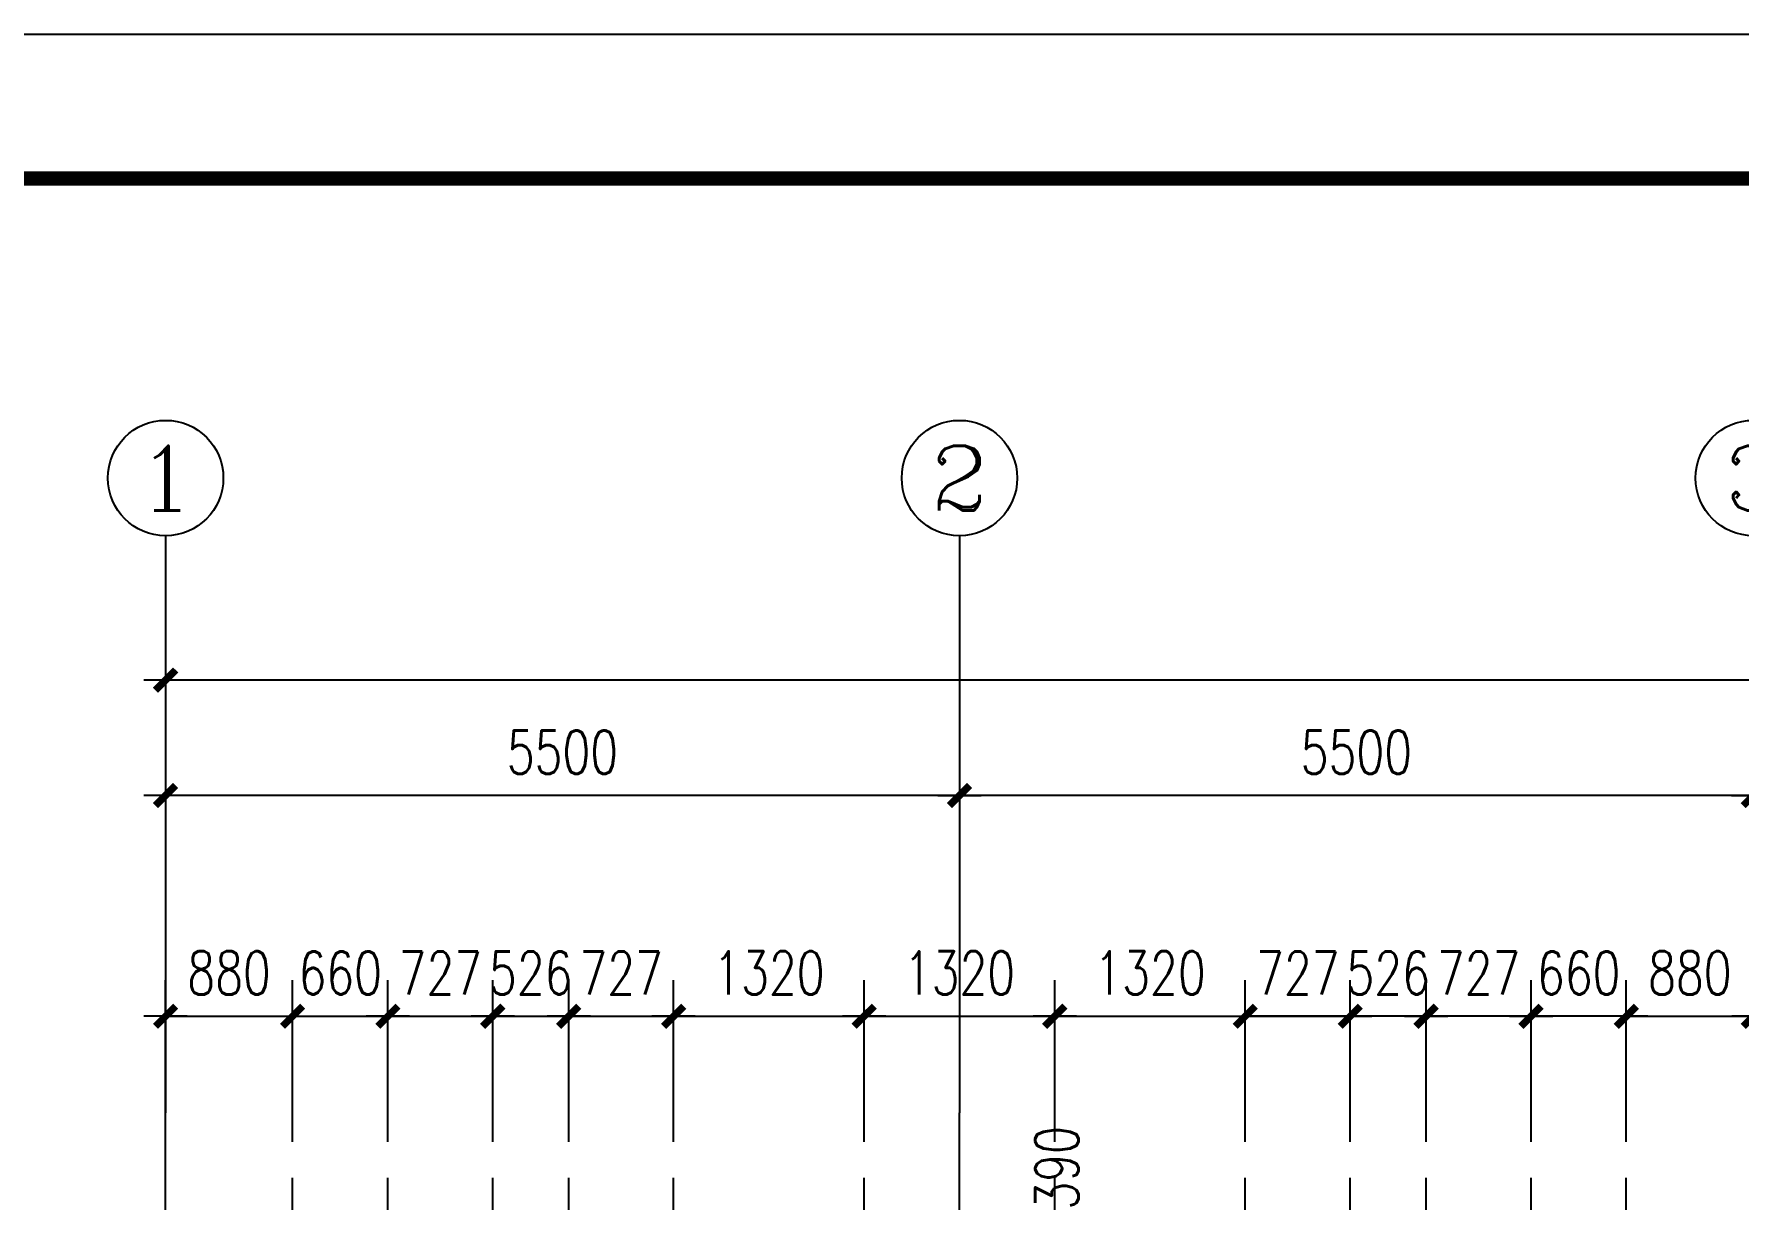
# Model space of a CAD drawing. Extents: x 1427168 to 1936200, y 1176778 to 1377202.
# Drawn here: x 1766842 to 1778653, y 1228603 to 1236683 of the extents above; entities that cross this region are included whole.
import ezdxf
from ezdxf.enums import TextEntityAlignment as Align

# ---------------------------------------------------------------- set-up
doc = ezdxf.new("R2010")
doc.units = 0
doc.header["$LTSCALE"] = 1000
doc.header["$MEASUREMENT"] = 0
doc.linetypes.add('CENTER', pattern=[2, 1.25, -0.25, 0.25, -0.25])
doc.linetypes.add('DOTE', pattern=[2.42, 2, -0.2, 0.02, -0.2])
doc.layers.get('0').update_dxf_attribs({"linetype": 'CONTINUOUS'})
doc.layers.get('DEFPOINTS').update_dxf_attribs({"linetype": 'CONTINUOUS'})
for name, color, linetype in [('AXIS', 3, 'CONTINUOUS'), ('AXIS_TEXT', 7, 'CONTINUOUS'), ('DOTE', 1, 'DOTE'), ('PUB_TITLE', 4, 'CONTINUOUS')]:
    doc.layers.add(name, color=color, linetype=linetype)
doc.styles.add('COMPLEX', font='COMPLEX')
doc.styles.add('DIM_FONT', font='SIMPLEX.shx', dxfattribs={"width": 0.75})
doc.dimstyles.new('AXIS', dxfattribs={"dimtxt": 300, "dimasz": 1, "dimexe": 250, "dimexo": 300, "dimgap": 150, "dimtad": 1, "dimdec": 0, "dimzin": 0, "dimtxsty": 'DIM_FONT', "dimblk": '_DIMX', "dimcen": 0.09, "dimse1": 1, "dimse2": 1, "dimclrt": 7, "dimazin": 3, "dimtfac": 1, "dimtdec": 0, "dimtix": 1, "dimtmove": 0, "dimatfit": 3, "dimtolj": 1, "dimtzin": 0})
doc.dimstyles.new('DIMN', dxfattribs={"dimtxt": 300, "dimasz": 1, "dimexe": 250, "dimexo": 300, "dimgap": 150, "dimtad": 1, "dimdec": 0, "dimzin": 0, "dimtxsty": 'DIM_FONT', "dimblk": '_DIMX', "dimcen": 0.09, "dimclrt": 7, "dimazin": 3, "dimtfac": 1, "dimtdec": 0, "dimtix": 1, "dimtmove": 0, "dimatfit": 3, "dimtolj": 1, "dimtzin": 0})
doc.dimstyles.new('DIMN$0', dxfattribs={"dimscale": 2, "dimtxt": 150, "dimasz": 200, "dimexe": 0, "dimexo": 0, "dimgap": 150, "dimtad": 1, "dimdec": 0, "dimzin": 0, "dimtxsty": 'DIM_FONT', "dimblk": 'OBLIQUE', "dimcen": 0.09, "dimclrd": 3, "dimclre": 3, "dimclrt": 3, "dimazin": 3, "dimtfac": 1, "dimtdec": 0, "dimtix": 1, "dimtmove": 0, "dimatfit": 3, "dimtolj": 1, "dimtzin": 0})

# ---------------------------------------------------------------- blocks, each defined once
blk = doc.blocks.new('_DIMX')
blk.add_line((-150, 0), (150, 0))
at = {"const_width": 50}
blk.add_lwpolyline([(-70, -70), (70, 70)], dxfattribs=at)
blk = doc.blocks.new('*D124')
at = {"layer": 'AXIS', "color": 0}
blk.add_line((1800752, 1232206), (1767754, 1232206), dxfattribs=at)
at = {"layer": 'DEFPOINTS', "color": 0}
for p in [(1767753, 1232206), (1767753, 1229206), (1800753, 1229206)]:
    blk.add_point(p, dxfattribs=at)
at = {"layer": 'AXIS', "color": 0, "rotation": 180}
blk.add_blockref('_DIMX', (1767753, 1232206), dxfattribs=at)
at = {"layer": 'AXIS', "color": 0}
blk.add_blockref('_DIMX', (1800753, 1232206), dxfattribs=at)
at = {"layer": 'AXIS', "color": 7, "insert": (1784253, 1232506), "char_height": 300, "attachment_point": 5, "style": 'DIM_FONT'}
blk.add_mtext('\\A1;33000', dxfattribs=at)
blk = doc.blocks.new('*D122')
at = {"layer": 'AXIS', "color": 0}
blk.add_line((1784252, 1231406), (1778754, 1231406), dxfattribs=at)
at = {"layer": 'DEFPOINTS', "color": 0}
for p in [(1778753, 1231406), (1778753, 1229206), (1784253, 1229206)]:
    blk.add_point(p, dxfattribs=at)
at = {"layer": 'AXIS', "color": 0, "rotation": 180}
blk.add_blockref('_DIMX', (1778753, 1231406), dxfattribs=at)
at = {"layer": 'AXIS', "color": 0}
blk.add_blockref('_DIMX', (1784253, 1231406), dxfattribs=at)
at = {"layer": 'AXIS', "color": 7, "insert": (1781503, 1231706), "char_height": 300, "attachment_point": 5, "style": 'DIM_FONT'}
blk.add_mtext('\\A1;5500', dxfattribs=at)
blk = doc.blocks.new('_AXISO')
blk.add_circle((0, 0), 0.5)
at = {"layer": 'AXIS_TEXT', "style": 'COMPLEX', "width": 1.041667}
blk.add_attdef('A', text='', height=0.56, dxfattribs=at).set_placement((-0.25, -0.28), (0.25, -0.28), align=Align.FIT)
blk = doc.blocks.new('*D132')
at = {"layer": 'AXIS', "color": 0}
blk.add_line((1778752, 1231406), (1773254, 1231406), dxfattribs=at)
at = {"layer": 'DEFPOINTS', "color": 0}
for p in [(1773253, 1231406), (1773253, 1229206), (1778753, 1229206)]:
    blk.add_point(p, dxfattribs=at)
at = {"layer": 'AXIS', "color": 0, "rotation": 180}
blk.add_blockref('_DIMX', (1773253, 1231406), dxfattribs=at)
at = {"layer": 'AXIS', "color": 0}
blk.add_blockref('_DIMX', (1778753, 1231406), dxfattribs=at)
at = {"layer": 'AXIS', "color": 7, "insert": (1776003, 1231706), "char_height": 300, "attachment_point": 5, "style": 'DIM_FONT'}
blk.add_mtext('\\A1;5500', dxfattribs=at)
blk = doc.blocks.new('*D128')
at = {"layer": 'AXIS', "color": 0}
blk.add_line((1773252, 1231406), (1767754, 1231406), dxfattribs=at)
at = {"layer": 'DEFPOINTS', "color": 0}
for p in [(1767753, 1231406), (1767753, 1229206), (1773253, 1229206)]:
    blk.add_point(p, dxfattribs=at)
at = {"layer": 'AXIS', "color": 0, "rotation": 180}
blk.add_blockref('_DIMX', (1767753, 1231406), dxfattribs=at)
at = {"layer": 'AXIS', "color": 0}
blk.add_blockref('_DIMX', (1773253, 1231406), dxfattribs=at)
at = {"layer": 'AXIS', "color": 7, "insert": (1770503, 1231706), "char_height": 300, "attachment_point": 5, "style": 'DIM_FONT'}
blk.add_mtext('\\A1;5500', dxfattribs=at)
blk = doc.blocks.new('*D225')
at = {"layer": 'AXIS', "color": 0}
for p, q in [((1768633, 1229206), (1768633, 1230126)), ((1769293, 1229206), (1769293, 1230126)), ((1768632, 1229876), (1768631, 1229876)), ((1768633, 1229876), (1769293, 1229876)), ((1769294, 1229876), (1769295, 1229876))]:
    blk.add_line(p, q, dxfattribs=at)
at = {"layer": 'DEFPOINTS', "color": 0}
for p in [(1769293, 1229876), (1768633, 1228906), (1769293, 1228906)]:
    blk.add_point(p, dxfattribs=at)
at = {"layer": 'AXIS', "color": 0}
blk.add_blockref('_DIMX', (1768633, 1229876), dxfattribs=at)
at = {"layer": 'AXIS', "color": 0, "rotation": 180}
blk.add_blockref('_DIMX', (1769293, 1229876), dxfattribs=at)
at = {"layer": 'AXIS', "color": 7, "insert": (1768963, 1230176), "char_height": 300, "attachment_point": 5, "style": 'DIM_FONT'}
blk.add_mtext('\\A1;660', dxfattribs=at)
blk = doc.blocks.new('*D226')
at = {"layer": 'AXIS', "color": 0}
for p, q in [((1769293, 1229206), (1769293, 1230126)), ((1770020, 1229206), (1770020, 1230126)), ((1769292, 1229876), (1769291, 1229876)), ((1769293, 1229876), (1770020, 1229876)), ((1770021, 1229876), (1770022, 1229876))]:
    blk.add_line(p, q, dxfattribs=at)
at = {"layer": 'DEFPOINTS', "color": 0}
for p in [(1770020, 1229876), (1769293, 1228906), (1770020, 1228906)]:
    blk.add_point(p, dxfattribs=at)
at = {"layer": 'AXIS', "color": 0}
blk.add_blockref('_DIMX', (1769293, 1229876), dxfattribs=at)
at = {"layer": 'AXIS', "color": 0, "rotation": 180}
blk.add_blockref('_DIMX', (1770020, 1229876), dxfattribs=at)
at = {"layer": 'AXIS', "color": 7, "insert": (1769657, 1230176), "char_height": 300, "attachment_point": 5, "style": 'DIM_FONT'}
blk.add_mtext('\\A1;727', dxfattribs=at)
blk = doc.blocks.new('*D227')
at = {"layer": 'AXIS', "color": 0}
for p, q in [((1770020, 1229206), (1770020, 1230126)), ((1770546, 1229206), (1770546, 1230126)), ((1770019, 1229876), (1770018, 1229876)), ((1770020, 1229876), (1770546, 1229876)), ((1770547, 1229876), (1770548, 1229876))]:
    blk.add_line(p, q, dxfattribs=at)
at = {"layer": 'DEFPOINTS', "color": 0}
for p in [(1770546, 1229876), (1770020, 1228906), (1770546, 1228906)]:
    blk.add_point(p, dxfattribs=at)
at = {"layer": 'AXIS', "color": 0}
blk.add_blockref('_DIMX', (1770020, 1229876), dxfattribs=at)
at = {"layer": 'AXIS', "color": 0, "rotation": 180}
blk.add_blockref('_DIMX', (1770546, 1229876), dxfattribs=at)
at = {"layer": 'AXIS', "color": 7, "insert": (1770283, 1230176), "char_height": 300, "attachment_point": 5, "style": 'DIM_FONT'}
blk.add_mtext('\\A1;526', dxfattribs=at)
blk = doc.blocks.new('*D228')
at = {"layer": 'AXIS', "color": 0}
for p, q in [((1770546, 1229206), (1770546, 1230126)), ((1771273, 1229206), (1771273, 1230126)), ((1770545, 1229876), (1770544, 1229876)), ((1770546, 1229876), (1771273, 1229876)), ((1771274, 1229876), (1771275, 1229876))]:
    blk.add_line(p, q, dxfattribs=at)
at = {"layer": 'DEFPOINTS', "color": 0}
for p in [(1771273, 1229876), (1770546, 1228906), (1771273, 1228906)]:
    blk.add_point(p, dxfattribs=at)
at = {"layer": 'AXIS', "color": 0}
blk.add_blockref('_DIMX', (1770546, 1229876), dxfattribs=at)
at = {"layer": 'AXIS', "color": 0, "rotation": 180}
blk.add_blockref('_DIMX', (1771273, 1229876), dxfattribs=at)
at = {"layer": 'AXIS', "color": 7, "insert": (1770910, 1230176), "char_height": 300, "attachment_point": 5, "style": 'DIM_FONT'}
blk.add_mtext('\\A1;727', dxfattribs=at)
blk = doc.blocks.new('*D232')
at = {"layer": 'AXIS', "color": 0}
for p, q in [((1775233, 1229206), (1775233, 1230126)), ((1775960, 1229206), (1775960, 1230126)), ((1775232, 1229876), (1775231, 1229876)), ((1775233, 1229876), (1775960, 1229876)), ((1775961, 1229876), (1775962, 1229876))]:
    blk.add_line(p, q, dxfattribs=at)
at = {"layer": 'DEFPOINTS', "color": 0}
for p in [(1775960, 1229876), (1775233, 1228906), (1775960, 1228906)]:
    blk.add_point(p, dxfattribs=at)
at = {"layer": 'AXIS', "color": 0}
blk.add_blockref('_DIMX', (1775233, 1229876), dxfattribs=at)
at = {"layer": 'AXIS', "color": 0, "rotation": 180}
blk.add_blockref('_DIMX', (1775960, 1229876), dxfattribs=at)
at = {"layer": 'AXIS', "color": 7, "insert": (1775597, 1230176), "char_height": 300, "attachment_point": 5, "style": 'DIM_FONT'}
blk.add_mtext('\\A1;727', dxfattribs=at)
blk = doc.blocks.new('*D233')
at = {"layer": 'AXIS', "color": 0}
for p, q in [((1777213, 1229196), (1777213, 1230126)), ((1777873, 1229206), (1777873, 1230126)), ((1777212, 1229876), (1777211, 1229876)), ((1777873, 1229876), (1777213, 1229876)), ((1777874, 1229876), (1777875, 1229876))]:
    blk.add_line(p, q, dxfattribs=at)
at = {"layer": 'DEFPOINTS', "color": 0}
for p in [(1777213, 1229876), (1777213, 1228896), (1777873, 1228906)]:
    blk.add_point(p, dxfattribs=at)
at = {"layer": 'AXIS', "color": 0}
blk.add_blockref('_DIMX', (1777213, 1229876), dxfattribs=at)
at = {"layer": 'AXIS', "color": 0, "rotation": 180}
blk.add_blockref('_DIMX', (1777873, 1229876), dxfattribs=at)
at = {"layer": 'AXIS', "color": 7, "insert": (1777543, 1230176), "char_height": 300, "attachment_point": 5, "style": 'DIM_FONT'}
blk.add_mtext('\\A1;660', dxfattribs=at)
blk = doc.blocks.new('*D234')
at = {"layer": 'AXIS', "color": 0}
for p, q in [((1776486, 1229206), (1776486, 1230126)), ((1777213, 1229196), (1777213, 1230126)), ((1776485, 1229876), (1776484, 1229876)), ((1777213, 1229876), (1776486, 1229876)), ((1777214, 1229876), (1777215, 1229876))]:
    blk.add_line(p, q, dxfattribs=at)
at = {"layer": 'DEFPOINTS', "color": 0}
for p in [(1776486, 1229876), (1776486, 1228906), (1777213, 1228896)]:
    blk.add_point(p, dxfattribs=at)
at = {"layer": 'AXIS', "color": 0}
blk.add_blockref('_DIMX', (1776486, 1229876), dxfattribs=at)
at = {"layer": 'AXIS', "color": 0, "rotation": 180}
blk.add_blockref('_DIMX', (1777213, 1229876), dxfattribs=at)
at = {"layer": 'AXIS', "color": 7, "insert": (1776850, 1230176), "char_height": 300, "attachment_point": 5, "style": 'DIM_FONT'}
blk.add_mtext('\\A1;727', dxfattribs=at)
blk = doc.blocks.new('*D235')
at = {"layer": 'AXIS', "color": 0}
for p, q in [((1775960, 1229206), (1775960, 1230126)), ((1776486, 1229206), (1776486, 1230126)), ((1775959, 1229876), (1775958, 1229876)), ((1776486, 1229876), (1775960, 1229876)), ((1776487, 1229876), (1776488, 1229876))]:
    blk.add_line(p, q, dxfattribs=at)
at = {"layer": 'DEFPOINTS', "color": 0}
for p in [(1775960, 1229876), (1775960, 1228906), (1776486, 1228906)]:
    blk.add_point(p, dxfattribs=at)
at = {"layer": 'AXIS', "color": 0}
blk.add_blockref('_DIMX', (1775960, 1229876), dxfattribs=at)
at = {"layer": 'AXIS', "color": 0, "rotation": 180}
blk.add_blockref('_DIMX', (1776486, 1229876), dxfattribs=at)
at = {"layer": 'AXIS', "color": 7, "insert": (1776223, 1230176), "char_height": 300, "attachment_point": 5, "style": 'DIM_FONT'}
blk.add_mtext('\\A1;526', dxfattribs=at)
blk = doc.blocks.new('*D236')
at = {"layer": 'AXIS', "color": 0}
for p, q in [((1775233, 1229206), (1775233, 1230126)), ((1775960, 1229206), (1775960, 1230126)), ((1775232, 1229876), (1775231, 1229876)), ((1775960, 1229876), (1775233, 1229876)), ((1775961, 1229876), (1775962, 1229876))]:
    blk.add_line(p, q, dxfattribs=at)
at = {"layer": 'DEFPOINTS', "color": 0}
for p in [(1775233, 1229876), (1775233, 1228906), (1775960, 1228906)]:
    blk.add_point(p, dxfattribs=at)
at = {"layer": 'AXIS', "color": 0}
blk.add_blockref('_DIMX', (1775233, 1229876), dxfattribs=at)
at = {"layer": 'AXIS', "color": 0, "rotation": 180}
blk.add_blockref('_DIMX', (1775960, 1229876), dxfattribs=at)
at = {"layer": 'AXIS', "color": 7, "insert": (1775597, 1230176), "char_height": 300, "attachment_point": 5, "style": 'DIM_FONT'}
blk.add_mtext('\\A1;727', dxfattribs=at)

msp = doc.modelspace()

# ---------------------------------------------------------------- linework, layer by layer
at = {"layer": 'AXIS'}
for p, q in [((1767753.2, 1233206), (1767753.2, 1229206)), ((1773253.2, 1233206), (1773253.2, 1229206))]:
    msp.add_line(p, q, dxfattribs=at)
at = {"layer": 'DOTE', "linetype": 'CENTER'}
for p, q in [((1767753.2, 1216206), (1767753.2, 1229206)), ((1768633.2, 1217006), (1768633.2, 1229206)), ((1769293.2, 1217006), (1769293.2, 1229206)), ((1770020.2, 1217006), (1770020.2, 1229206)), ((1770546.2, 1217006), (1770546.2, 1229206)), ((1771273.2, 1217006), (1771273.2, 1229206)), ((1772593.2, 1217006), (1772593.2, 1229206)), ((1773253.2, 1216206), (1773253.2, 1229206)), ((1773913.2, 1217006), (1773913.2, 1229206)), ((1775233.2, 1217006), (1775233.2, 1229206)), ((1775960.2, 1217006), (1775960.2, 1229206)), ((1776486.2, 1217006), (1776486.2, 1229206)), ((1777213.2, 1217006), (1777213.2, 1229206)), ((1777873.2, 1217006), (1777873.2, 1229206))]:
    msp.add_line(p, q, dxfattribs=at)
at = {"layer": 'PUB_TITLE'}
msp.add_lwpolyline([(1744921.1, 1177282.9), (1744921.1, 1236682.9), (1829021.1, 1236682.9), (1829021.1, 1177282.9)], close=True, dxfattribs=at)
at = {"layer": 'PUB_TITLE', "const_width": 100}
msp.add_lwpolyline([(1747421.1, 1178282.9), (1828021.1, 1178282.9), (1828021.1, 1235682.9), (1747421.1, 1235682.9)], close=True, dxfattribs=at)

# ---------------------------------------------------------------- block references
at = {"layer": 'AXIS'}
ref = msp.add_blockref('_AXISO', (1767753.2, 1233606), dxfattribs=dict(at, xscale=800, yscale=800, zscale=800))
ref.add_attrib('A', '1', dxfattribs={"layer": 'AXIS_TEXT', "height": 448, "style": 'COMPLEX', "width": 2.083333}).set_placement((1767553.2, 1233382), (1767953.2, 1233382), align=Align.FIT)
ref = msp.add_blockref('_AXISO', (1773253.2, 1233606), dxfattribs=dict(at, xscale=800, yscale=800, zscale=800))
ref.add_attrib('A', '2', dxfattribs={"layer": 'AXIS_TEXT', "height": 448, "style": 'COMPLEX', "width": 1.339286}).set_placement((1773053.2, 1233382), (1773453.2, 1233382), align=Align.FIT)
ref = msp.add_blockref('_AXISO', (1778753.2, 1233606), dxfattribs=dict(at, xscale=800, yscale=800, zscale=800))
ref.add_attrib('A', '3', dxfattribs={"layer": 'AXIS_TEXT', "height": 448, "style": 'COMPLEX', "width": 1.339286}).set_placement((1778553.2, 1233382), (1778953.2, 1233382), align=Align.FIT)

# ---------------------------------------------------------------- dimensions: what is measured, and where the dimension line sits
dim = msp.add_aligned_dim(p1=(1800753.2, 1229206), p2=(1767753.2, 1229206), distance=-3000, dimstyle='AXIS', dxfattribs=at)
dim.commit()
dim.dimension.update_dxf_attribs({"geometry": '*D124', "text_midpoint": (1784253.2, 1232506)})
for base, p1, p2, dimstyle, picture, middle in [((1767753.2, 1231406), (1773253.2, 1229206), (1767753.2, 1229206), 'AXIS', '*D128', (1770503.2, 1231706)), ((1773253.2, 1231406), (1778753.2, 1229206), (1773253.2, 1229206), 'AXIS', '*D132', (1776003.2, 1231706)), ((1778753.2, 1231406), (1784253.2, 1229206), (1778753.2, 1229206), 'AXIS', '*D122', (1781503.2, 1231706)), ((1769293.2, 1229876.3), (1768633.2, 1228906), (1769293.2, 1228906), 'DIMN', '*D225', (1768963.2, 1230176.3)), ((1770020.2, 1229876.3), (1769293.2, 1228906), (1770020.2, 1228906), 'DIMN', '*D226', (1769656.7, 1230176.3)), ((1770546.2, 1229876.3), (1770020.2, 1228906), (1770546.2, 1228906), 'DIMN', '*D227', (1770283.2, 1230176.3)), ((1771273.2, 1229876.3), (1770546.2, 1228906), (1771273.2, 1228906), 'DIMN', '*D228', (1770909.7, 1230176.3)), ((1775960.2, 1229876.3), (1775233.2, 1228906), (1775960.2, 1228906), 'DIMN', '*D232', (1775596.7, 1230176.3))]:
    dim = msp.add_linear_dim(base=base, p1=p1, p2=p2, dimstyle=dimstyle, dxfattribs=at)
    dim.commit()
    dim.dimension.update_dxf_attribs({"geometry": picture, "text_midpoint": middle})
for base, p1, p2 in [((1768633.2, 1229876.3), (1767753.2, 1228906), (1768633.2, 1228906)), ((1772593.2, 1229876.3), (1771273.2, 1228906), (1772593.2, 1228906)), ((1773913.2, 1229876.3), (1772593.2, 1228906), (1773913.2, 1228906)), ((1775233.2, 1229876.3), (1773913.2, 1228906), (1775233.2, 1228906)), ((1778753.2, 1229876.3), (1777873.2, 1228906), (1778753.2, 1228906)), ((1779633.2, 1229876.3), (1778753.2, 1228906), (1779633.2, 1228906))]:
    msp.add_linear_dim(base=base, p1=p1, p2=p2, dimstyle='DIMN', dxfattribs=at).render()
for base, p1, p2, picture, middle in [((1775233.2, 1229876.3), (1775960.2, 1228906), (1775233.2, 1228906), '*D236', (1775596.7, 1230176.3)), ((1775960.2, 1229876.3), (1776486.2, 1228906), (1775960.2, 1228906), '*D235', (1776223.2, 1230176.3)), ((1776486.2, 1229876.3), (1777213.2, 1228896), (1776486.2, 1228906), '*D234', (1776849.7, 1230176.3)), ((1777213.2, 1229876.3), (1777873.2, 1228906), (1777213.2, 1228896), '*D233', (1777543.2, 1230176.3))]:
    dim = msp.add_linear_dim(base=base, p1=p1, p2=p2, angle=180, dimstyle='DIMN', dxfattribs=at)
    dim.commit()
    dim.dimension.update_dxf_attribs({"geometry": picture, "text_midpoint": middle})
msp.add_linear_dim(base=(1774097.7, 1228206), p1=(1773378.2, 1227816), p2=(1773662.3, 1228206), angle=90, location=(1773928.2, 1228825.3), dimstyle='DIMN$0', override={"dimscale": 1, "dimtxt": 300, "dimasz": 1, "dimexe": 250, "dimexo": 300, "dimblk": '_DIMX', "dimclrd": 0, "dimclre": 0, "dimclrt": 7, "dimldrblk": '_DIMX'}, dxfattribs=at).render()

doc.saveas('drawing.dxf')
